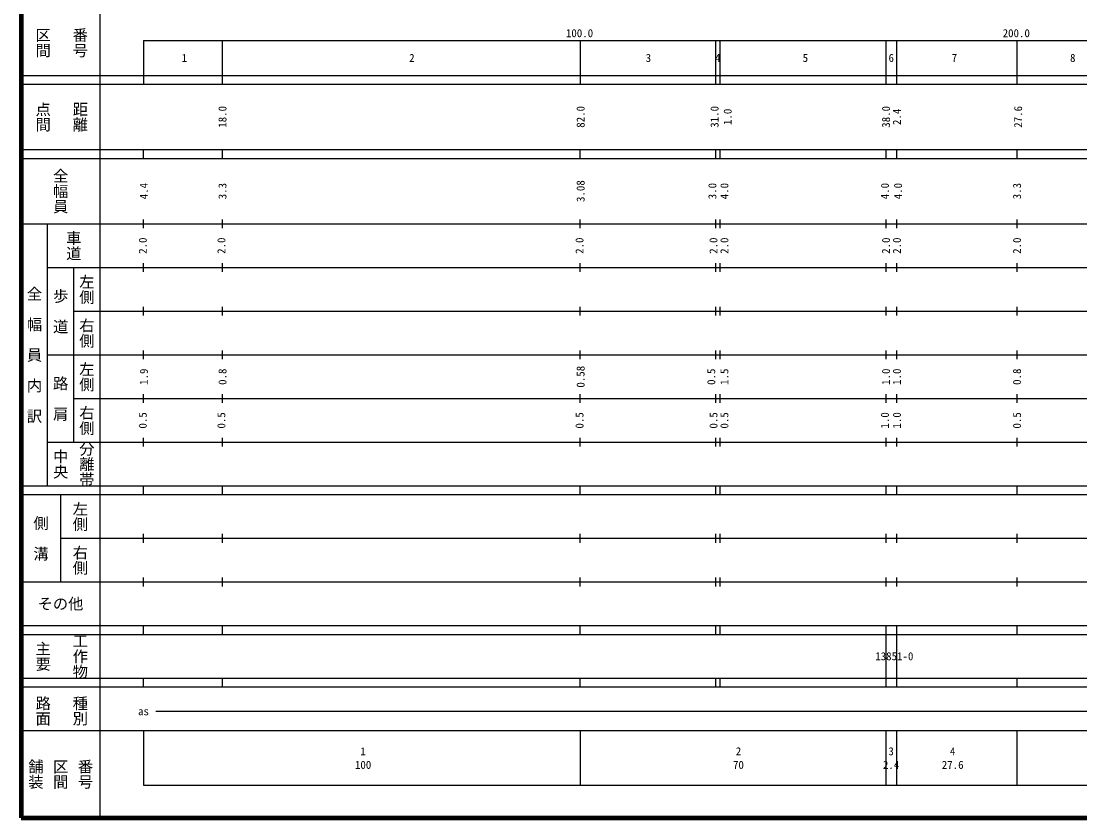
# Model space of a CAD drawing. Units: millimetres on the paper, enlarged 1000 times. Extents: x 40000 to 680000, y 20000 to 380000.
# Drawn here: x 40000 to 282394, y 20000 to 202409 of the extents above; entities that cross this region are included whole.
import ezdxf
from ezdxf.enums import TextEntityAlignment as Align

# ---------------------------------------------------------------- set-up
doc = ezdxf.new("R2010")
doc.units = ezdxf.units.MM
doc.header["$LTSCALE"] = 1000
doc.layers.add('M-TTL', color=2, linetype='Continuous', lineweight=140)
doc.layers.add('M-TTL-BAND', color=7, linetype='Continuous', lineweight=25)
doc.styles.add('@ＭＳ ゴシック', font='')
doc.styles.add('ＭＳ ゴシック', font='')
doc.styles.get('@ＭＳ ゴシック').set_extended_font_data('@MS Gothic')
doc.styles.get('ＭＳ ゴシック').set_extended_font_data('MS Gothic')

msp = doc.modelspace()

# ---------------------------------------------------------------- linework, layer by layer
at = {"layer": 'M-TTL'}
for p, q in [((40000, 380000), (40000, 20000)), ((40000, 20000), (680000, 20000))]:
    msp.add_line(p, q, dxfattribs=at)
at = {"layer": 'M-TTL-BAND'}
for p, q in [((58000, 370000), (58000, 20000)), ((68000, 198000), (579000, 198000)), ((68000, 198000), (68000, 188000)), ((86000, 198000), (86000, 188000)), ((168000, 198000), (168000, 188000)), ((199000, 198000), (199000, 188000)), ((200000, 198000), (200000, 188000)), ((238000, 198000), (238000, 188000)), ((240400, 198000), (240400, 188000)), ((268000, 198000), (268000, 188000)), ((40000, 190000), (579000, 190000)), ((40000, 188000), (579000, 188000)), ((40000, 173000), (579000, 173000)), ((68000, 171000), (68000, 173000)), ((86000, 173000), (86000, 171000)), ((168000, 171000), (168000, 173000)), ((199000, 173000), (199000, 171000)), ((200000, 173000), (200000, 171000)), ((238000, 173000), (238000, 171000)), ((240400, 173000), (240400, 171000)), ((268000, 173000), (268000, 171000)), ((40000, 171000), (579000, 171000)), ((40000, 156000), (579000, 156000)), ((46000, 96000), (46000, 156000)), ((68000, 155000), (68000, 157000)), ((86000, 157000), (86000, 155000)), ((168000, 155000), (168000, 157000)), ((199000, 157000), (199000, 155000)), ((200000, 157000), (200000, 155000)), ((238000, 157000), (238000, 155000)), ((240400, 157000), (240400, 155000)), ((268000, 157000), (268000, 155000)), ((46000, 146000), (579000, 146000)), ((52000, 146000), (52000, 106000)), ((68000, 145000), (68000, 147000)), ((86000, 147000), (86000, 145000)), ((168000, 145000), (168000, 147000)), ((199000, 147000), (199000, 145000)), ((200000, 147000), (200000, 145000)), ((238000, 147000), (238000, 145000)), ((240400, 147000), (240400, 145000)), ((268000, 147000), (268000, 145000)), ((52000, 136000), (579000, 136000)), ((68000, 135000), (68000, 137000)), ((86000, 137000), (86000, 135000)), ((168000, 135000), (168000, 137000)), ((199000, 137000), (199000, 135000)), ((200000, 137000), (200000, 135000)), ((238000, 137000), (238000, 135000)), ((240400, 137000), (240400, 135000)), ((268000, 137000), (268000, 135000)), ((68000, 125000), (68000, 127000)), ((86000, 127000), (86000, 125000)), ((168000, 125000), (168000, 127000)), ((199000, 127000), (199000, 125000)), ((200000, 127000), (200000, 125000)), ((238000, 127000), (238000, 125000)), ((240400, 127000), (240400, 125000)), ((268000, 127000), (268000, 125000)), ((46000, 126000), (579000, 126000)), ((68000, 115000), (68000, 117000)), ((86000, 117000), (86000, 115000)), ((168000, 115000), (168000, 117000)), ((199000, 117000), (199000, 115000)), ((200000, 117000), (200000, 115000)), ((238000, 117000), (238000, 115000)), ((240400, 117000), (240400, 115000)), ((268000, 117000), (268000, 115000)), ((52000, 116000), (579000, 116000)), ((68000, 105000), (68000, 107000)), ((86000, 107000), (86000, 105000)), ((168000, 105000), (168000, 107000)), ((199000, 107000), (199000, 105000)), ((200000, 107000), (200000, 105000)), ((238000, 107000), (238000, 105000)), ((240400, 107000), (240400, 105000)), ((268000, 107000), (268000, 105000)), ((46000, 106000), (579000, 106000)), ((40000, 96000), (579000, 96000)), ((68000, 94000), (68000, 96000)), ((86000, 96000), (86000, 94000)), ((168000, 94000), (168000, 96000)), ((199000, 96000), (199000, 94000)), ((200000, 96000), (200000, 94000)), ((238000, 96000), (238000, 94000)), ((240400, 96000), (240400, 94000)), ((268000, 96000), (268000, 94000)), ((40000, 94000), (579000, 94000)), ((49000, 94000), (49000, 74000)), ((68000, 83000), (68000, 85000)), ((86000, 85000), (86000, 83000)), ((168000, 83000), (168000, 85000)), ((199000, 85000), (199000, 83000)), ((200000, 85000), (200000, 83000)), ((238000, 85000), (238000, 83000)), ((240400, 85000), (240400, 83000)), ((268000, 85000), (268000, 83000)), ((49000, 84000), (579000, 84000)), ((40000, 74000), (579000, 74000)), ((68000, 73000), (68000, 75000)), ((86000, 75000), (86000, 73000)), ((168000, 73000), (168000, 75000)), ((199000, 75000), (199000, 73000)), ((200000, 75000), (200000, 73000)), ((238000, 75000), (238000, 73000)), ((240400, 75000), (240400, 73000)), ((268000, 75000), (268000, 73000)), ((40000, 64000), (579000, 64000)), ((68000, 62000), (68000, 64000)), ((86000, 64000), (86000, 62000)), ((168000, 62000), (168000, 64000)), ((199000, 64000), (199000, 62000)), ((200000, 64000), (200000, 62000)), ((238000, 64000), (238000, 52000)), ((240400, 64000), (240400, 52000)), ((268000, 64000), (268000, 62000)), ((40000, 62000), (579000, 62000)), ((40000, 52000), (579000, 52000)), ((68000, 50000), (68000, 52000)), ((86000, 52000), (86000, 50000)), ((168000, 50000), (168000, 52000)), ((199000, 52000), (199000, 50000)), ((200000, 52000), (200000, 50000)), ((238000, 52000), (238000, 50000)), ((240400, 52000), (240400, 50000)), ((268000, 52000), (268000, 50000)), ((40000, 50000), (579000, 50000)), ((70805, 44406), (565903, 44406)), ((40000, 40000), (579000, 40000)), ((68000, 40000), (68000, 27500)), ((168000, 40000), (168000, 27500)), ((238000, 40000), (238000, 27500)), ((240400, 40000), (240400, 27500)), ((268000, 40000), (268000, 27500)), ((68000, 27500), (579000, 27500))]:
    msp.add_line(p, q, dxfattribs=at)

# ---------------------------------------------------------------- texts
for s, height, rotation, style, p in [('区間', 2566, 270, '@ＭＳ ゴシック', (45000, 197500)), ('番号', 2566, 270, '@ＭＳ ゴシック', (53500, 197500)), ('点間', 2566, 270, '@ＭＳ ゴシック', (45000, 180500)), ('距離', 2566, 270, '@ＭＳ ゴシック', (53500, 180500)), ('18.0', 1833, 90, 'ＭＳ ゴシック', (86084, 180500)), ('82.0', 1833, 90, 'ＭＳ ゴシック', (168084, 180500)), ('31.0', 1833, 90, 'ＭＳ ゴシック', (198754, 180500)), ('1.0', 1833, 90, 'ＭＳ ゴシック', (201755, 180500)), ('38.0', 1833, 90, 'ＭＳ ゴシック', (238006, 180500)), ('2.4', 1833, 90, 'ＭＳ ゴシック', (240506, 180500)), ('27.6', 1833, 90, 'ＭＳ ゴシック', (268257, 180500)), ('全幅員', 2566, 270, '@ＭＳ ゴシック', (49000, 163500)), ('4.4', 1833, 90, 'ＭＳ ゴシック', (68083, 163500)), ('3.3', 1833, 90, 'ＭＳ ゴシック', (86084, 163500)), ('3.08', 1833, 90, 'ＭＳ ゴシック', (168083, 163500)), ('3.0', 1833, 90, 'ＭＳ ゴシック', (198254, 163500)), ('4.0', 1833, 90, 'ＭＳ ゴシック', (201005, 163500)), ('4.0', 1833, 90, 'ＭＳ ゴシック', (237756, 163500)), ('4.0', 1833, 90, 'ＭＳ ゴシック', (240756, 163500)), ('3.3', 1833, 90, 'ＭＳ ゴシック', (268007, 163500)), ('車道', 2566, 270, '@ＭＳ ゴシック', (52000, 151000)), ('2.0', 1833, 90, 'ＭＳ ゴシック', (67833, 151000)), ('2.0', 1833, 90, 'ＭＳ ゴシック', (85834, 151000)), ('2.0', 1833, 90, 'ＭＳ ゴシック', (167833, 151000)), ('2.0', 1833, 90, 'ＭＳ ゴシック', (198504, 151000)), ('2.0', 1833, 90, 'ＭＳ ゴシック', (201005, 151000)), ('2.0', 1833, 90, 'ＭＳ ゴシック', (238006, 151000)), ('2.0', 1833, 90, 'ＭＳ ゴシック', (240506, 151000)), ('2.0', 1833, 90, 'ＭＳ ゴシック', (268007, 151000)), ('左側', 2566, 270, '@ＭＳ ゴシック', (55000, 141000)), ('全\u3000幅\u3000員\u3000内\u3000訳', 2566, 270, '@ＭＳ ゴシック', (43000, 126000)), ('歩\u3000道', 2566, 270, '@ＭＳ ゴシック', (49000, 136000)), ('右側', 2566, 270, '@ＭＳ ゴシック', (55000, 131000)), ('左側', 2566, 270, '@ＭＳ ゴシック', (55000, 121000)), ('1.9', 1833, 90, 'ＭＳ ゴシック', (68083, 121000)), ('0.8', 1833, 90, 'ＭＳ ゴシック', (86084, 121000)), ('0.58', 1833, 90, 'ＭＳ ゴシック', (168083, 121000)), ('0.5', 1833, 90, 'ＭＳ ゴシック', (198004, 121000)), ('1.5', 1833, 90, 'ＭＳ ゴシック', (201005, 121000)), ('1.0', 1833, 90, 'ＭＳ ゴシック', (238006, 121000)), ('1.0', 1833, 90, 'ＭＳ ゴシック', (240506, 121000)), ('0.8', 1833, 90, 'ＭＳ ゴシック', (268007, 121000)), ('路\u3000肩', 2566, 270, '@ＭＳ ゴシック', (49000, 116000)), ('右側', 2566, 270, '@ＭＳ ゴシック', (55000, 111000)), ('0.5', 1833, 90, 'ＭＳ ゴシック', (67833, 111000)), ('0.5', 1833, 90, 'ＭＳ ゴシック', (85834, 111000)), ('0.5', 1833, 90, 'ＭＳ ゴシック', (167833, 111000)), ('0.5', 1833, 90, 'ＭＳ ゴシック', (198504, 111000)), ('0.5', 1833, 90, 'ＭＳ ゴシック', (201005, 111000)), ('1.0', 1833, 90, 'ＭＳ ゴシック', (237756, 111000)), ('1.0', 1833, 90, 'ＭＳ ゴシック', (240506, 111000)), ('0.5', 1833, 90, 'ＭＳ ゴシック', (268007, 111000)), ('中央', 2566, 270, '@ＭＳ ゴシック', (49000, 101000)), ('分離帯', 2566, 270, '@ＭＳ ゴシック', (55000, 101000)), ('左側', 2566, 270, '@ＭＳ ゴシック', (53500, 89000)), ('側\u3000溝', 2566, 270, '@ＭＳ ゴシック', (44500, 84000)), ('右側', 2566, 270, '@ＭＳ ゴシック', (53500, 79000)), ('工作物', 2566, 270, '@ＭＳ ゴシック', (53500, 57000)), ('主要', 2566, 270, '@ＭＳ ゴシック', (45000, 57000)), ('路面', 2566, 270, '@ＭＳ ゴシック', (45000, 44500)), ('種別', 2566, 270, '@ＭＳ ゴシック', (53500, 44500)), ('舗装', 2566, 270, '@ＭＳ ゴシック', (43333, 30000)), ('区間', 2566, 270, '@ＭＳ ゴシック', (49000, 30000)), ('番号', 2566, 270, '@ＭＳ ゴシック', (54667, 30000))]:
    msp.add_text(s, height=height, rotation=rotation, dxfattribs=dict(at, style=style)).set_placement(p, align=Align.MIDDLE_CENTER)
at = {"layer": 'M-TTL-BAND', "style": 'ＭＳ ゴシック'}
for s, p in [('100.0', (167844, 198195)), ('200.0', (267844, 198195))]:
    msp.add_text(s, height=1833, dxfattribs=at).set_placement(p, align=Align.BOTTOM_CENTER)
for s, height, p in [('1', 1833, (77392, 194000)), ('2', 1833, (129462, 194000)), ('3', 1833, (183617, 194000)), ('4', 1833, (199507, 194000)), ('5', 1833, (219552, 194000)), ('6', 1833, (239220, 194000)), ('7', 1833, (253665, 194000)), ('8', 1833, (280777, 194000)), ('その他', 2566, (49000, 69000)), ('13851-0', 1833, (239923, 57000)), ('as', 1833, (68006, 44406)), ('1', 1833, (118288, 35238)), ('2', 1833, (204228, 35238)), ('3', 1833, (239187, 35238)), ('4', 1833, (253281, 35238)), ('100', 1833, (118288, 32131)), ('70', 1833, (204228, 32131)), ('2.4', 1833, (239187, 32131)), ('27.6', 1833, (253281, 32131))]:
    msp.add_text(s, height=height, dxfattribs=at).set_placement(p, align=Align.MIDDLE_CENTER)

doc.saveas('drawing.dxf')
